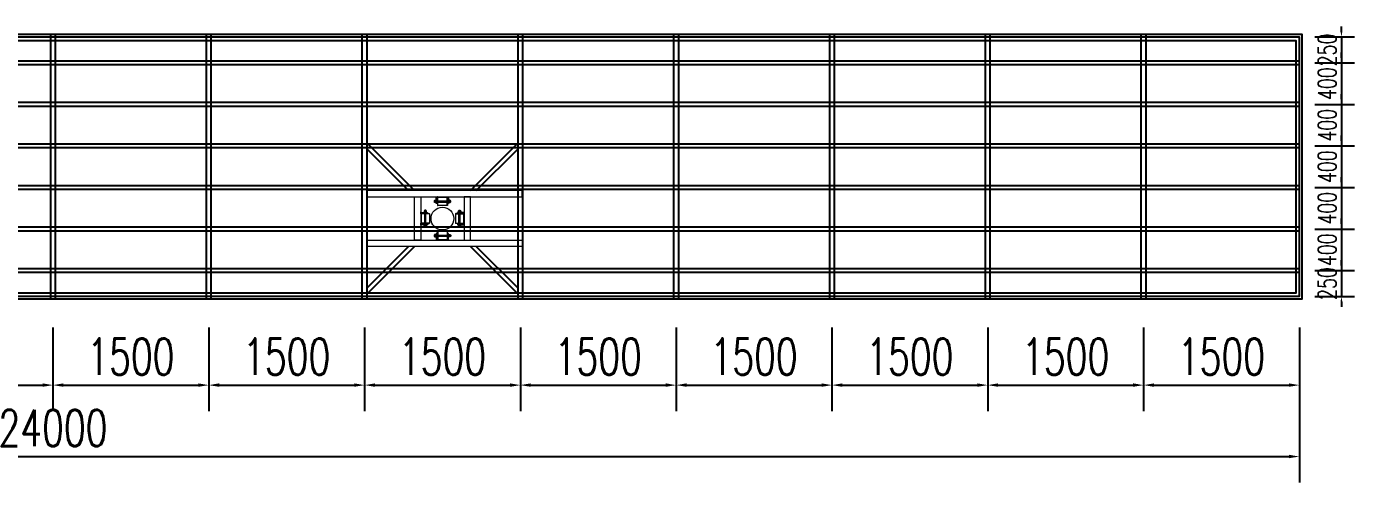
# Model space of a CAD drawing. Header units: millimetres. Extents: x -1612139 to -1282425, y 786067 to 1536390.
# Drawn here: x -1405880 to -1393095, y 898458 to 902850 of the extents above; entities that cross this region are included whole.
import ezdxf

# ---------------------------------------------------------------- set-up
doc = ezdxf.new("R2010")
doc.units = ezdxf.units.MM
doc.header["$LTSCALE"] = 1000
doc.linetypes.add('ACAD_ISO03W100', pattern=[30, 12, -18])
doc.linetypes.add('HIDDEN', pattern=[0.375, 0.25, -0.125])
doc.layers.get('0').update_dxf_attribs({"linetype": 'CONTINUOUS'})
doc.layers.get('DEFPOINTS').update_dxf_attribs({"linetype": 'CONTINUOUS'})
for name, color, linetype in [('PUB_DIM', 3, 'CONTINUOUS'), ('W-MOUNTING固定方式', 5, 'CONTINUOUS'), ('W-STEEL_FRAME钢架', 3, 'CONTINUOUS'), ('W-STEEL_KEEL钢龙骨', 5, 'CONTINUOUS')]:
    doc.layers.add(name, color=color, linetype=linetype)
doc.styles.add('STANDARD_T3', font='simplex.shx', dxfattribs={"width": 0.7, "bigfont": 'gbcbig.shx'})
doc.dimstyles.new('W&&100', dxfattribs={"dimtxt": 350, "dimasz": 100, "dimexe": 250, "dimexo": 300, "dimgap": 100, "dimtad": 1, "dimdec": 0, "dimzin": 0, "dimdsep": 46, "dimtxsty": 'STANDARD_T3', "dimcen": 0.09, "dimclrd": 1, "dimclre": 1, "dimclrt": 7, "dimazin": 2, "dimtfac": 1, "dimtdec": 0, "dimtix": 1, "dimtmove": 2, "dimatfit": 3, "dimfxl": 100, "dimtolj": 1, "dimtzin": 0, "dimarcsym": 0})
doc.dimstyles.new('W&&50', dxfattribs={"dimtxt": 175, "dimasz": 50, "dimexe": 125, "dimexo": 150, "dimgap": 50, "dimtad": 1, "dimdec": 0, "dimzin": 0, "dimdsep": 46, "dimtxsty": 'STANDARD_T3', "dimcen": 0.09, "dimclrd": 1, "dimclre": 1, "dimclrt": 7, "dimazin": 2, "dimtfac": 1, "dimtdec": 0, "dimtix": 1, "dimtmove": 2, "dimatfit": 3, "dimfxl": 100, "dimtolj": 1, "dimtzin": 0, "dimarcsym": 0})

# ---------------------------------------------------------------- blocks, each defined once
blk = doc.blocks.new('*U164')
at = {"layer": 'W-STEEL_FRAME钢架', "color": 6}
blk.add_lwpolyline([(-21.5, 1275), (21.5, 1275), (21.5, -1275), (-21.5, -1275)], close=True, dxfattribs=at)
blk = doc.blocks.new('*U165')
at = {"layer": 'W-STEEL_FRAME钢架', "color": 0, "linetype": 'ByBlock', "lineweight": -2, "transparency": 16777216}
for p in [(0, 0), (1500, 0), (3000, 0), (4500, 0), (6000, 0), (7500, 0), (9000, 0), (10500, 0), (12000, 0), (13500, 0), (15000, 0), (16500, 0), (18000, 0), (19500, 0), (21000, 0)]:
    blk.add_blockref('*U164', p, dxfattribs=at)
blk = doc.blocks.new('*D168')
at = {"layer": 'DEFPOINTS', "color": 0, "transparency": 16777216}
for p in [(-1417625, 900250), (-1393625, 900250), (-1393625, 898708)]:
    blk.add_point(p, dxfattribs=at)
at = {"layer": 'PUB_DIM', "color": 1, "lineweight": -2, "transparency": 16777216}
for p, q in [((-1417625, 899950), (-1417625, 898458)), ((-1393625, 899950), (-1393625, 898458)), ((-1417525, 898708), (-1393725, 898708))]:
    blk.add_line(p, q, dxfattribs=at)
at = {"layer": 'PUB_DIM', "color": 1, "transparency": 16777216}
for points in [[(-1417525, 898725), (-1417525, 898692), (-1417625, 898708)], [(-1393725, 898725), (-1393725, 898692), (-1393625, 898708)]]:
    blk.add_solid(points, dxfattribs=at)
at = {"layer": 'PUB_DIM', "color": 7, "transparency": 16777216, "insert": (-1405625, 898983), "char_height": 350, "attachment_point": 5, "style": 'STANDARD_T3'}
blk.add_mtext('\\A1;24000', dxfattribs=at)
blk = doc.blocks.new('*D177')
at = {"layer": 'DEFPOINTS', "color": 0, "transparency": 16777216}
for p in [(-1407125, 900250), (-1405625, 900250), (-1405625, 899396)]:
    blk.add_point(p, dxfattribs=at)
at = {"layer": 'PUB_DIM', "color": 1, "lineweight": -2, "transparency": 16777216}
for p, q in [((-1407125, 899950), (-1407125, 899146)), ((-1405625, 899950), (-1405625, 899146)), ((-1407025, 899396), (-1405725, 899396))]:
    blk.add_line(p, q, dxfattribs=at)
at = {"layer": 'PUB_DIM', "color": 1, "transparency": 16777216}
for points in [[(-1407025, 899413), (-1407025, 899380), (-1407125, 899396)], [(-1405725, 899413), (-1405725, 899380), (-1405625, 899396)]]:
    blk.add_solid(points, dxfattribs=at)
at = {"layer": 'PUB_DIM', "color": 7, "transparency": 16777216, "insert": (-1406375, 899671), "char_height": 350, "attachment_point": 5, "style": 'STANDARD_T3'}
blk.add_mtext('\\A1;1500', dxfattribs=at)
blk = doc.blocks.new('*D178')
at = {"layer": 'DEFPOINTS', "color": 0, "transparency": 16777216}
for p in [(-1405625, 900250), (-1404125, 900250), (-1404125, 899396)]:
    blk.add_point(p, dxfattribs=at)
at = {"layer": 'PUB_DIM', "color": 1, "lineweight": -2, "transparency": 16777216}
for p, q in [((-1405625, 899950), (-1405625, 899146)), ((-1404125, 899950), (-1404125, 899146)), ((-1405525, 899396), (-1404225, 899396))]:
    blk.add_line(p, q, dxfattribs=at)
at = {"layer": 'PUB_DIM', "color": 1, "transparency": 16777216}
for points in [[(-1405525, 899413), (-1405525, 899380), (-1405625, 899396)], [(-1404225, 899413), (-1404225, 899380), (-1404125, 899396)]]:
    blk.add_solid(points, dxfattribs=at)
at = {"layer": 'PUB_DIM', "color": 7, "transparency": 16777216, "insert": (-1404875, 899671), "char_height": 350, "attachment_point": 5, "style": 'STANDARD_T3'}
blk.add_mtext('\\A1;1500', dxfattribs=at)
blk = doc.blocks.new('*D179')
at = {"layer": 'DEFPOINTS', "color": 0, "transparency": 16777216}
for p in [(-1404125, 900250), (-1402625, 900250), (-1402625, 899396)]:
    blk.add_point(p, dxfattribs=at)
at = {"layer": 'PUB_DIM', "color": 1, "lineweight": -2, "transparency": 16777216}
for p, q in [((-1404125, 899950), (-1404125, 899146)), ((-1402625, 899950), (-1402625, 899146)), ((-1404025, 899396), (-1402725, 899396))]:
    blk.add_line(p, q, dxfattribs=at)
at = {"layer": 'PUB_DIM', "color": 1, "transparency": 16777216}
for points in [[(-1404025, 899413), (-1404025, 899380), (-1404125, 899396)], [(-1402725, 899413), (-1402725, 899380), (-1402625, 899396)]]:
    blk.add_solid(points, dxfattribs=at)
at = {"layer": 'PUB_DIM', "color": 7, "transparency": 16777216, "insert": (-1403375, 899671), "char_height": 350, "attachment_point": 5, "style": 'STANDARD_T3'}
blk.add_mtext('\\A1;1500', dxfattribs=at)
blk = doc.blocks.new('*D180')
at = {"layer": 'DEFPOINTS', "color": 0, "transparency": 16777216}
for p in [(-1402625, 900250), (-1401125, 900250), (-1401125, 899396)]:
    blk.add_point(p, dxfattribs=at)
at = {"layer": 'PUB_DIM', "color": 1, "lineweight": -2, "transparency": 16777216}
for p, q in [((-1402625, 899950), (-1402625, 899146)), ((-1401125, 899950), (-1401125, 899146)), ((-1402525, 899396), (-1401225, 899396))]:
    blk.add_line(p, q, dxfattribs=at)
at = {"layer": 'PUB_DIM', "color": 1, "transparency": 16777216}
for points in [[(-1402525, 899413), (-1402525, 899380), (-1402625, 899396)], [(-1401225, 899413), (-1401225, 899380), (-1401125, 899396)]]:
    blk.add_solid(points, dxfattribs=at)
at = {"layer": 'PUB_DIM', "color": 7, "transparency": 16777216, "insert": (-1401875, 899671), "char_height": 350, "attachment_point": 5, "style": 'STANDARD_T3'}
blk.add_mtext('\\A1;1500', dxfattribs=at)
blk = doc.blocks.new('*D181')
at = {"layer": 'DEFPOINTS', "color": 0, "transparency": 16777216}
for p in [(-1401125, 900250), (-1399625, 900250), (-1399625, 899396)]:
    blk.add_point(p, dxfattribs=at)
at = {"layer": 'PUB_DIM', "color": 1, "lineweight": -2, "transparency": 16777216}
for p, q in [((-1401125, 899950), (-1401125, 899146)), ((-1399625, 899950), (-1399625, 899146)), ((-1401025, 899396), (-1399725, 899396))]:
    blk.add_line(p, q, dxfattribs=at)
at = {"layer": 'PUB_DIM', "color": 1, "transparency": 16777216}
for points in [[(-1401025, 899413), (-1401025, 899380), (-1401125, 899396)], [(-1399725, 899413), (-1399725, 899380), (-1399625, 899396)]]:
    blk.add_solid(points, dxfattribs=at)
at = {"layer": 'PUB_DIM', "color": 7, "transparency": 16777216, "insert": (-1400375, 899671), "char_height": 350, "attachment_point": 5, "style": 'STANDARD_T3'}
blk.add_mtext('\\A1;1500', dxfattribs=at)
blk = doc.blocks.new('*D182')
at = {"layer": 'DEFPOINTS', "color": 0, "transparency": 16777216}
for p in [(-1399625, 900250), (-1398125, 900250), (-1398125, 899396)]:
    blk.add_point(p, dxfattribs=at)
at = {"layer": 'PUB_DIM', "color": 1, "lineweight": -2, "transparency": 16777216}
for p, q in [((-1399625, 899950), (-1399625, 899146)), ((-1398125, 899950), (-1398125, 899146)), ((-1399525, 899396), (-1398225, 899396))]:
    blk.add_line(p, q, dxfattribs=at)
at = {"layer": 'PUB_DIM', "color": 1, "transparency": 16777216}
for points in [[(-1399525, 899413), (-1399525, 899380), (-1399625, 899396)], [(-1398225, 899413), (-1398225, 899380), (-1398125, 899396)]]:
    blk.add_solid(points, dxfattribs=at)
at = {"layer": 'PUB_DIM', "color": 7, "transparency": 16777216, "insert": (-1398875, 899671), "char_height": 350, "attachment_point": 5, "style": 'STANDARD_T3'}
blk.add_mtext('\\A1;1500', dxfattribs=at)
blk = doc.blocks.new('*D183')
at = {"layer": 'DEFPOINTS', "color": 0, "transparency": 16777216}
for p in [(-1398125, 900250), (-1396625, 900250), (-1396625, 899396)]:
    blk.add_point(p, dxfattribs=at)
at = {"layer": 'PUB_DIM', "color": 1, "lineweight": -2, "transparency": 16777216}
for p, q in [((-1398125, 899950), (-1398125, 899146)), ((-1396625, 899950), (-1396625, 899146)), ((-1398025, 899396), (-1396725, 899396))]:
    blk.add_line(p, q, dxfattribs=at)
at = {"layer": 'PUB_DIM', "color": 1, "transparency": 16777216}
for points in [[(-1398025, 899413), (-1398025, 899380), (-1398125, 899396)], [(-1396725, 899413), (-1396725, 899380), (-1396625, 899396)]]:
    blk.add_solid(points, dxfattribs=at)
at = {"layer": 'PUB_DIM', "color": 7, "transparency": 16777216, "insert": (-1397375, 899671), "char_height": 350, "attachment_point": 5, "style": 'STANDARD_T3'}
blk.add_mtext('\\A1;1500', dxfattribs=at)
blk = doc.blocks.new('*D184')
at = {"layer": 'DEFPOINTS', "color": 0, "transparency": 16777216}
for p in [(-1396625, 900250), (-1395125, 900250), (-1395125, 899396)]:
    blk.add_point(p, dxfattribs=at)
at = {"layer": 'PUB_DIM', "color": 1, "lineweight": -2, "transparency": 16777216}
for p, q in [((-1396625, 899950), (-1396625, 899146)), ((-1395125, 899950), (-1395125, 899146)), ((-1396525, 899396), (-1395225, 899396))]:
    blk.add_line(p, q, dxfattribs=at)
at = {"layer": 'PUB_DIM', "color": 1, "transparency": 16777216}
for points in [[(-1396525, 899413), (-1396525, 899380), (-1396625, 899396)], [(-1395225, 899413), (-1395225, 899380), (-1395125, 899396)]]:
    blk.add_solid(points, dxfattribs=at)
at = {"layer": 'PUB_DIM', "color": 7, "transparency": 16777216, "insert": (-1395875, 899671), "char_height": 350, "attachment_point": 5, "style": 'STANDARD_T3'}
blk.add_mtext('\\A1;1500', dxfattribs=at)
blk = doc.blocks.new('*D185')
at = {"layer": 'DEFPOINTS', "color": 0, "transparency": 16777216}
for p in [(-1395125, 900250), (-1393625, 900250), (-1393625, 899396)]:
    blk.add_point(p, dxfattribs=at)
at = {"layer": 'PUB_DIM', "color": 1, "lineweight": -2, "transparency": 16777216}
for p, q in [((-1395125, 899950), (-1395125, 899146)), ((-1393625, 899950), (-1393625, 899146)), ((-1395025, 899396), (-1393725, 899396))]:
    blk.add_line(p, q, dxfattribs=at)
at = {"layer": 'PUB_DIM', "color": 1, "transparency": 16777216}
for points in [[(-1395025, 899413), (-1395025, 899380), (-1395125, 899396)], [(-1393725, 899413), (-1393725, 899380), (-1393625, 899396)]]:
    blk.add_solid(points, dxfattribs=at)
at = {"layer": 'PUB_DIM', "color": 7, "transparency": 16777216, "insert": (-1394375, 899671), "char_height": 350, "attachment_point": 5, "style": 'STANDARD_T3'}
blk.add_mtext('\\A1;1500', dxfattribs=at)
blk = doc.blocks.new('*D186')
at = {"layer": 'DEFPOINTS', "color": 0, "transparency": 16777216}
for p in [(-1393625, 902750), (-1393625, 902500), (-1393220, 902500)]:
    blk.add_point(p, dxfattribs=at)
at = {"layer": 'PUB_DIM', "color": 1, "lineweight": -2, "transparency": 16777216}
for p, q in [((-1393475, 902750), (-1393095, 902750)), ((-1393220, 902800), (-1393220, 902850)), ((-1393220, 902750), (-1393220, 902500)), ((-1393475, 902500), (-1393095, 902500)), ((-1393220, 902450), (-1393220, 902400))]:
    blk.add_line(p, q, dxfattribs=at)
at = {"layer": 'PUB_DIM', "color": 1, "transparency": 16777216}
for points in [[(-1393228, 902800), (-1393211, 902800), (-1393220, 902750)], [(-1393228, 902450), (-1393211, 902450), (-1393220, 902500)]]:
    blk.add_solid(points, dxfattribs=at)
at = {"layer": 'PUB_DIM', "color": 7, "transparency": 16777216, "insert": (-1393357, 902625), "char_height": 175, "attachment_point": 5, "rotation": 90, "style": 'STANDARD_T3'}
blk.add_mtext('\\A1;250', dxfattribs=at)
blk = doc.blocks.new('*D187')
at = {"layer": 'DEFPOINTS', "color": 0, "transparency": 16777216}
for p in [(-1393625, 902500), (-1393625, 902100), (-1393220, 902100)]:
    blk.add_point(p, dxfattribs=at)
at = {"layer": 'PUB_DIM', "color": 1, "lineweight": -2, "transparency": 16777216}
for p, q in [((-1393475, 902500), (-1393095, 902500)), ((-1393220, 902550), (-1393220, 902600)), ((-1393220, 902500), (-1393220, 902100)), ((-1393475, 902100), (-1393095, 902100)), ((-1393220, 902050), (-1393220, 902000))]:
    blk.add_line(p, q, dxfattribs=at)
at = {"layer": 'PUB_DIM', "color": 1, "transparency": 16777216}
for points in [[(-1393228, 902550), (-1393211, 902550), (-1393220, 902500)], [(-1393228, 902050), (-1393211, 902050), (-1393220, 902100)]]:
    blk.add_solid(points, dxfattribs=at)
at = {"layer": 'PUB_DIM', "color": 7, "transparency": 16777216, "insert": (-1393357, 902300), "char_height": 175, "attachment_point": 5, "rotation": 90, "style": 'STANDARD_T3'}
blk.add_mtext('\\A1;400', dxfattribs=at)
blk = doc.blocks.new('*D188')
at = {"layer": 'DEFPOINTS', "color": 0, "transparency": 16777216}
for p in [(-1393625, 902100), (-1393625, 901700), (-1393220, 901700)]:
    blk.add_point(p, dxfattribs=at)
at = {"layer": 'PUB_DIM', "color": 1, "lineweight": -2, "transparency": 16777216}
for p, q in [((-1393220, 902150), (-1393220, 902200)), ((-1393475, 902100), (-1393095, 902100)), ((-1393220, 902100), (-1393220, 901700)), ((-1393475, 901700), (-1393095, 901700)), ((-1393220, 901650), (-1393220, 901600))]:
    blk.add_line(p, q, dxfattribs=at)
at = {"layer": 'PUB_DIM', "color": 1, "transparency": 16777216}
for points in [[(-1393228, 902150), (-1393211, 902150), (-1393220, 902100)], [(-1393228, 901650), (-1393211, 901650), (-1393220, 901700)]]:
    blk.add_solid(points, dxfattribs=at)
at = {"layer": 'PUB_DIM', "color": 7, "transparency": 16777216, "insert": (-1393357, 901900), "char_height": 175, "attachment_point": 5, "rotation": 90, "style": 'STANDARD_T3'}
blk.add_mtext('\\A1;400', dxfattribs=at)
blk = doc.blocks.new('*D189')
at = {"layer": 'DEFPOINTS', "color": 0, "transparency": 16777216}
for p in [(-1393625, 901700), (-1393625, 901300), (-1393220, 901300)]:
    blk.add_point(p, dxfattribs=at)
at = {"layer": 'PUB_DIM', "color": 1, "lineweight": -2, "transparency": 16777216}
for p, q in [((-1393220, 901750), (-1393220, 901800)), ((-1393475, 901700), (-1393095, 901700)), ((-1393220, 901700), (-1393220, 901300)), ((-1393475, 901300), (-1393095, 901300)), ((-1393220, 901250), (-1393220, 901200))]:
    blk.add_line(p, q, dxfattribs=at)
at = {"layer": 'PUB_DIM', "color": 1, "transparency": 16777216}
for points in [[(-1393228, 901750), (-1393211, 901750), (-1393220, 901700)], [(-1393228, 901250), (-1393211, 901250), (-1393220, 901300)]]:
    blk.add_solid(points, dxfattribs=at)
at = {"layer": 'PUB_DIM', "color": 7, "transparency": 16777216, "insert": (-1393357, 901500), "char_height": 175, "attachment_point": 5, "rotation": 90, "style": 'STANDARD_T3'}
blk.add_mtext('\\A1;400', dxfattribs=at)
blk = doc.blocks.new('*D190')
at = {"layer": 'DEFPOINTS', "color": 0, "transparency": 16777216}
for p in [(-1393625, 901300), (-1393625, 900900), (-1393220, 900900)]:
    blk.add_point(p, dxfattribs=at)
at = {"layer": 'PUB_DIM', "color": 1, "lineweight": -2, "transparency": 16777216}
for p, q in [((-1393220, 901350), (-1393220, 901400)), ((-1393475, 901300), (-1393095, 901300)), ((-1393220, 901300), (-1393220, 900900)), ((-1393475, 900900), (-1393095, 900900)), ((-1393220, 900850), (-1393220, 900800))]:
    blk.add_line(p, q, dxfattribs=at)
at = {"layer": 'PUB_DIM', "color": 1, "transparency": 16777216}
for points in [[(-1393228, 901350), (-1393211, 901350), (-1393220, 901300)], [(-1393228, 900850), (-1393211, 900850), (-1393220, 900900)]]:
    blk.add_solid(points, dxfattribs=at)
at = {"layer": 'PUB_DIM', "color": 7, "transparency": 16777216, "insert": (-1393357, 901100), "char_height": 175, "attachment_point": 5, "rotation": 90, "style": 'STANDARD_T3'}
blk.add_mtext('\\A1;400', dxfattribs=at)
blk = doc.blocks.new('*D191')
at = {"layer": 'DEFPOINTS', "color": 0, "transparency": 16777216}
for p in [(-1393625, 900500), (-1393625, 900250), (-1393220, 900250)]:
    blk.add_point(p, dxfattribs=at)
at = {"layer": 'PUB_DIM', "color": 1, "lineweight": -2, "transparency": 16777216}
for p, q in [((-1393220, 900550), (-1393220, 900600)), ((-1393475, 900500), (-1393095, 900500)), ((-1393220, 900500), (-1393220, 900250)), ((-1393475, 900250), (-1393095, 900250)), ((-1393220, 900200), (-1393220, 900150))]:
    blk.add_line(p, q, dxfattribs=at)
at = {"layer": 'PUB_DIM', "color": 1, "transparency": 16777216}
for points in [[(-1393228, 900550), (-1393211, 900550), (-1393220, 900500)], [(-1393228, 900200), (-1393211, 900200), (-1393220, 900250)]]:
    blk.add_solid(points, dxfattribs=at)
at = {"layer": 'PUB_DIM', "color": 7, "transparency": 16777216, "insert": (-1393357, 900375), "char_height": 175, "attachment_point": 5, "rotation": 90, "style": 'STANDARD_T3'}
blk.add_mtext('\\A1;250', dxfattribs=at)
blk = doc.blocks.new('*D192')
at = {"layer": 'DEFPOINTS', "color": 0, "transparency": 16777216}
for p in [(-1393625, 900900), (-1393625, 900500), (-1393220, 900500)]:
    blk.add_point(p, dxfattribs=at)
at = {"layer": 'PUB_DIM', "color": 1, "lineweight": -2, "transparency": 16777216}
for p, q in [((-1393220, 900950), (-1393220, 901000)), ((-1393475, 900900), (-1393095, 900900)), ((-1393220, 900900), (-1393220, 900500)), ((-1393475, 900500), (-1393095, 900500)), ((-1393220, 900450), (-1393220, 900400))]:
    blk.add_line(p, q, dxfattribs=at)
at = {"layer": 'PUB_DIM', "color": 1, "transparency": 16777216}
for points in [[(-1393228, 900950), (-1393211, 900950), (-1393220, 900900)], [(-1393228, 900450), (-1393211, 900450), (-1393220, 900500)]]:
    blk.add_solid(points, dxfattribs=at)
at = {"layer": 'PUB_DIM', "color": 7, "transparency": 16777216, "insert": (-1393357, 900700), "char_height": 175, "attachment_point": 5, "rotation": 90, "style": 'STANDARD_T3'}
blk.add_mtext('\\A1;400', dxfattribs=at)

msp = doc.modelspace()

# ---------------------------------------------------------------- linework, layer by layer
at = {"linetype": 'Continuous'}
msp.add_lwpolyline([(-1417625.5, 902750.5), (-1393625.5, 902750.5), (-1393625.5, 900250.5), (-1417625.5, 900250.5)], close=True, dxfattribs=at)
at = {"layer": 'PUB_DIM'}
for p, q in [((-1402144.8, 901269.8), (-1402604, 901729)), ((-1401606.2, 901269.8), (-1401147, 901729)), ((-1402201.3, 901269.8), (-1402604, 901672.4)), ((-1401549.6, 901269.8), (-1401147, 901672.4)), ((-1402144.8, 900731.2), (-1402604, 900272)), ((-1402201.3, 900731.2), (-1402604, 900328.6)), ((-1401606.2, 900731.2), (-1401147, 900272)), ((-1401549.6, 900731.2), (-1401147, 900328.6))]:
    msp.add_line(p, q, dxfattribs=at)
at = {"layer": 'W-MOUNTING固定方式', "lineweight": 0}
for p, q in [((-1401951, 901172.5), (-1401951, 901158.5)), ((-1401942, 901171), (-1401949, 901171)), ((-1401949, 901160), (-1401942, 901160)), ((-1401938, 901168.9), (-1401942, 901165.5)), ((-1401938, 901166.6), (-1401942, 901163.2)), ((-1401940, 901209.8), (-1401920, 901209.8)), ((-1401831, 901205), (-1401920, 901205)), ((-1401831, 901209.8), (-1401811, 901209.8)), ((-1401813, 901168.9), (-1401809, 901165.5)), ((-1401813, 901166.6), (-1401809, 901163.2)), ((-1401809, 901171), (-1401802, 901171)), ((-1401802, 901160), (-1401809, 901160)), ((-1402084.8, 901045), (-1402084.8, 901065)), ((-1402080, 901045), (-1402080, 900956)), ((-1402046, 901067), (-1402046, 901074)), ((-1402043.8, 901063), (-1402040.5, 901067)), ((-1402041.5, 901063), (-1402038.2, 901067)), ((-1402035, 901074), (-1402035, 901067)), ((-1401716, 901074), (-1401716, 901067)), ((-1401709.4, 901063), (-1401712.8, 901067)), ((-1401707.1, 901063), (-1401710.5, 901067)), ((-1401705, 901067), (-1401705, 901074)), ((-1401671, 901045), (-1401671, 900956)), ((-1401666.2, 901045), (-1401666.2, 901065)), ((-1402084.8, 900936), (-1402084.8, 900956)), ((-1402047.5, 900925), (-1402033.5, 900925)), ((-1402046, 900934), (-1402046, 900927)), ((-1402043.8, 900938), (-1402040.5, 900934)), ((-1402041.5, 900938), (-1402038.2, 900934)), ((-1402035, 900927), (-1402035, 900934)), ((-1401951, 900828.5), (-1401951, 900842.5)), ((-1401949, 900841), (-1401942, 900841)), ((-1401942, 900830), (-1401949, 900830)), ((-1401938, 900834.4), (-1401942, 900837.8)), ((-1401938, 900832.1), (-1401942, 900835.5)), ((-1401813, 900834.4), (-1401809, 900837.8)), ((-1401813, 900832.1), (-1401809, 900835.5)), ((-1401802, 900841), (-1401809, 900841)), ((-1401809, 900830), (-1401802, 900830)), ((-1401703.5, 900925), (-1401717.5, 900925)), ((-1401716, 900927), (-1401716, 900934)), ((-1401709.4, 900938), (-1401712.8, 900934)), ((-1401707.1, 900938), (-1401710.5, 900934)), ((-1401705, 900934), (-1401705, 900927)), ((-1401666.2, 900936), (-1401666.2, 900956)), ((-1401940, 900791.2), (-1401920, 900791.2)), ((-1401831, 900796), (-1401920, 900796)), ((-1401831, 900791.2), (-1401811, 900791.2))]:
    msp.add_line(p, q, dxfattribs=at)
at = {"layer": 'W-MOUNTING固定方式', "color": 1, "lineweight": 0}
for p, q in [((-1401935, 901172), (-1401925, 901172)), ((-1401935, 901158), (-1401925, 901158)), ((-1401826, 901172), (-1401816, 901172)), ((-1401816, 901158), (-1401826, 901158)), ((-1402047, 901050), (-1402047, 901060)), ((-1402033, 901060), (-1402033, 901050)), ((-1401718, 901060), (-1401718, 901050)), ((-1401704, 901050), (-1401704, 901060)), ((-1402047, 900941), (-1402047, 900951)), ((-1402033, 900941), (-1402033, 900951)), ((-1401935, 900843), (-1401925, 900843)), ((-1401816, 900843), (-1401826, 900843)), ((-1401718, 900941), (-1401718, 900951)), ((-1401704, 900941), (-1401704, 900951)), ((-1401935, 900829), (-1401925, 900829)), ((-1401826, 900829), (-1401816, 900829))]:
    msp.add_line(p, q, dxfattribs=at)
at = {"layer": 'W-MOUNTING固定方式', "color": 6, "linetype": 'ACAD_ISO03W100', "lineweight": 0}
for p, q in [((-1401935, 901171), (-1401816, 901171)), ((-1401935, 901159), (-1401816, 901159)), ((-1402046, 900941), (-1402046, 901060)), ((-1402034, 900941), (-1402034, 901060)), ((-1401717, 900941), (-1401717, 901060)), ((-1401705, 900941), (-1401705, 901060)), ((-1401935, 900842), (-1401816, 900842)), ((-1401935, 900830), (-1401816, 900830))]:
    msp.add_line(p, q, dxfattribs=at)
at = {"layer": 'W-MOUNTING固定方式', "color": 2, "lineweight": 0}
for p, q in [((-1401925, 901165), (-1401935, 901165)), ((-1401816, 901165), (-1401826, 901165)), ((-1402040, 901060), (-1402040, 901050)), ((-1401711, 901060), (-1401711, 901050)), ((-1402040, 900951), (-1402040, 900941)), ((-1401925, 900836), (-1401935, 900836)), ((-1401816, 900836), (-1401826, 900836)), ((-1401711, 900951), (-1401711, 900941))]:
    msp.add_line(p, q, dxfattribs=at)
at = {"layer": 'W-MOUNTING固定方式', "color": 4, "lineweight": 0}
for p, q in [((-1401797, 901171.5), (-1401800, 901171.5)), ((-1401800, 901165.5), (-1401796, 901165.5)), ((-1401800, 901159.5), (-1401797, 901159.5)), ((-1402046.5, 901079), (-1402046.5, 901076)), ((-1402040.5, 901076), (-1402040.5, 901080)), ((-1402034.5, 901076), (-1402034.5, 901079)), ((-1401716.5, 901076), (-1401716.5, 901079)), ((-1401710.5, 901076), (-1401710.5, 901080)), ((-1401704.5, 901079), (-1401704.5, 901076)), ((-1401800, 900841.5), (-1401797, 900841.5)), ((-1401800, 900835.5), (-1401796, 900835.5)), ((-1401797, 900829.5), (-1401800, 900829.5))]:
    msp.add_line(p, q, dxfattribs=at)
at = {"layer": 'W-MOUNTING固定方式', "color": 6, "lineweight": 0}
for points in [[(-1401106.2, 901269.8), (-1402604, 901269.8), (-1402604, 901209.8), (-1401106.2, 901209.8)], [(-1402144.8, 900791.2), (-1402144.8, 901209.8), (-1402084.8, 901209.8), (-1402084.8, 900791.2)], [(-1401606.2, 900791.2), (-1401606.2, 901209.8), (-1401666.2, 901209.8), (-1401666.2, 900791.2)], [(-1401106.2, 900731.2), (-1402604, 900731.2), (-1402604, 900791.2), (-1401106.2, 900791.2)]]:
    msp.add_lwpolyline(points, close=True, dxfattribs=at)
at = {"layer": 'W-MOUNTING固定方式', "lineweight": 0}
for points in [[(-1401949, 901177), (-1401942, 901177), (-1401942, 901176), (-1401938, 901176), (-1401938, 901155), (-1401942, 901155), (-1401942, 901176), (-1401942, 901154), (-1401949, 901154, -0.6666667), (-1401949, 901160, -0.3636364), (-1401949, 901171, -0.6666667)], [(-1401802, 901177), (-1401809, 901177), (-1401809, 901176), (-1401813, 901176), (-1401813, 901155), (-1401809, 901155), (-1401809, 901176), (-1401809, 901154), (-1401802, 901154, 0.6666667), (-1401802, 901160, 0.3636364), (-1401802, 901171, 0.6666667)], [(-1402052, 901074), (-1402052, 901067), (-1402051, 901067), (-1402051, 901063), (-1402030, 901063), (-1402030, 901067), (-1402051, 901067), (-1402029, 901067), (-1402029, 901074, 0.6666667), (-1402035, 901074, 0.3636364), (-1402046, 901074, 0.6666667)], [(-1401699, 901074), (-1401699, 901067), (-1401700, 901067), (-1401700, 901063), (-1401721, 901063), (-1401721, 901067), (-1401700, 901067), (-1401722, 901067), (-1401722, 901074, -0.6666667), (-1401716, 901074, -0.3636364), (-1401705, 901074, -0.6666667)], [(-1402052, 900927), (-1402052, 900934), (-1402051, 900934), (-1402051, 900938), (-1402030, 900938), (-1402030, 900934), (-1402051, 900934), (-1402029, 900934), (-1402029, 900927, -0.6666667), (-1402035, 900927, -0.3636364), (-1402046, 900927, -0.6666667)], [(-1401949, 900824), (-1401942, 900824), (-1401942, 900825), (-1401938, 900825), (-1401938, 900846), (-1401942, 900846), (-1401942, 900825), (-1401942, 900847), (-1401949, 900847, 0.6666667), (-1401949, 900841, 0.3636364), (-1401949, 900830, 0.6666667)], [(-1401802, 900824), (-1401809, 900824), (-1401809, 900825), (-1401813, 900825), (-1401813, 900846), (-1401809, 900846), (-1401809, 900825), (-1401809, 900847), (-1401802, 900847, -0.6666667), (-1401802, 900841, -0.3636364), (-1401802, 900830, -0.6666667)], [(-1401699, 900927), (-1401699, 900934), (-1401700, 900934), (-1401700, 900938), (-1401721, 900938), (-1401721, 900934), (-1401700, 900934), (-1401722, 900934), (-1401722, 900927, 0.6666667), (-1401716, 900927, 0.3636364), (-1401705, 900927, 0.6666667)]]:
    msp.add_lwpolyline(points, format="xyb", close=True, dxfattribs=at)
for points in [[(-1401951, 901174), (-1401951, 901171), (-1401951, 901160), (-1401951, 901157)], [(-1401923, 901128), (-1401920, 901125), (-1401920, 901205), (-1401923, 901202)], [(-1401800, 901174), (-1401800, 901171), (-1401800, 901160), (-1401800, 901157)], [(-1401796, 901170.5), (-1401798, 901172.5), (-1401798, 901158.5), (-1401796, 901160.5)], [(-1402049, 901076), (-1402046, 901076), (-1402035, 901076), (-1402032, 901076)], [(-1402045.5, 901080), (-1402047.5, 901078), (-1402033.5, 901078), (-1402035.5, 901080)], [(-1401702, 901076), (-1401705, 901076), (-1401716, 901076), (-1401719, 901076)], [(-1401705.5, 901080), (-1401703.5, 901078), (-1401717.5, 901078), (-1401715.5, 901080)], [(-1402003, 900953), (-1402000, 900956), (-1402080, 900956), (-1402077, 900953)], [(-1402049, 900925), (-1402046, 900925), (-1402035, 900925), (-1402032, 900925)], [(-1401951, 900827), (-1401951, 900830), (-1401951, 900841), (-1401951, 900844)], [(-1401923, 900873), (-1401920, 900876), (-1401920, 900796), (-1401923, 900799)], [(-1401800, 900827), (-1401800, 900830), (-1401800, 900841), (-1401800, 900844)], [(-1401796, 900830.5), (-1401798, 900828.5), (-1401798, 900842.5), (-1401796, 900840.5)], [(-1401748, 900953), (-1401751, 900956), (-1401671, 900956), (-1401674, 900953)], [(-1401702, 900925), (-1401705, 900925), (-1401716, 900925), (-1401719, 900925)]]:
    msp.add_lwpolyline(points, close=True, dxfattribs=at)
for points in [[(-1401920, 901209.8, 0.4142136), (-1401925, 901204.8), (-1401925, 901144.8), (-1401935, 901144.8), (-1401935, 901204.8, 0.4142136), (-1401940, 901209.8)], [(-1401816, 901144.8), (-1401826, 901144.8), (-1401826, 901204.8, 0.4142136), (-1401831, 901209.8)], [(-1401811, 901209.8, 0.3478916), (-1401816, 901204.8), (-1401816, 901144.8)], [(-1402084.8, 901065, 0.3478916), (-1402079.8, 901060), (-1402019.8, 901060)], [(-1402019.8, 901060), (-1402019.8, 901050), (-1402079.8, 901050, 0.4142136), (-1402084.8, 901045)], [(-1401666.2, 901065, -0.3478916), (-1401671.2, 901060), (-1401731.2, 901060)], [(-1401731.2, 901060), (-1401731.2, 901050), (-1401671.2, 901050, -0.4142136), (-1401666.2, 901045)], [(-1402084.8, 900956, 0.4142136), (-1402079.8, 900951), (-1402019.8, 900951), (-1402019.8, 900941), (-1402079.8, 900941, 0.4142136), (-1402084.8, 900936)], [(-1401920, 900791.2, -0.4142136), (-1401925, 900796.2), (-1401925, 900856.2), (-1401935, 900856.2), (-1401935, 900796.2, -0.4142136), (-1401940, 900791.2)], [(-1401816, 900856.2), (-1401826, 900856.2), (-1401826, 900796.2, -0.4142136), (-1401831, 900791.2)], [(-1401811, 900791.2, -0.3478916), (-1401816, 900796.2), (-1401816, 900856.2)], [(-1401666.2, 900956, -0.4142136), (-1401671.2, 900951), (-1401731.2, 900951), (-1401731.2, 900941), (-1401671.2, 900941, -0.4142136), (-1401666.2, 900936)]]:
    msp.add_lwpolyline(points, format="xyb", dxfattribs=at)
for points in [[(-1401938, 901152), (-1401938, 901180), (-1401935, 901180), (-1401935, 901152), (-1401938, 901152), (-1401938, 901153)], [(-1401831, 901125), (-1401831, 901205), (-1401828, 901202), (-1401828, 901128), (-1401831, 901125), (-1401920, 901125)], [(-1401813, 901152), (-1401813, 901180), (-1401816, 901180), (-1401816, 901152), (-1401813, 901152), (-1401813, 901153)], [(-1401798, 901172.5), (-1401800, 901172.5), (-1401800, 901158.5), (-1401798, 901158.5)], [(-1402000, 901045), (-1402080, 901045), (-1402077, 901048), (-1402003, 901048), (-1402000, 901045), (-1402000, 900956)], [(-1402027, 901063), (-1402055, 901063), (-1402055, 901060), (-1402027, 901060), (-1402027, 901063), (-1402028, 901063)], [(-1402047.5, 901078), (-1402047.5, 901076), (-1402033.5, 901076), (-1402033.5, 901078)], [(-1401751, 901045), (-1401671, 901045), (-1401674, 901048), (-1401748, 901048), (-1401751, 901045), (-1401751, 900956)], [(-1401724, 901063), (-1401696, 901063), (-1401696, 901060), (-1401724, 901060), (-1401724, 901063), (-1401723, 901063)], [(-1401703.5, 901078), (-1401703.5, 901076), (-1401717.5, 901076), (-1401717.5, 901078)], [(-1402027, 900938), (-1402055, 900938), (-1402055, 900941), (-1402027, 900941), (-1402027, 900938), (-1402028, 900938)], [(-1401938, 900849), (-1401938, 900821), (-1401935, 900821), (-1401935, 900849), (-1401938, 900849), (-1401938, 900848)], [(-1401831, 900876), (-1401831, 900796), (-1401828, 900799), (-1401828, 900873), (-1401831, 900876), (-1401920, 900876)], [(-1401813, 900849), (-1401813, 900821), (-1401816, 900821), (-1401816, 900849), (-1401813, 900849), (-1401813, 900848)], [(-1401798, 900828.5), (-1401800, 900828.5), (-1401800, 900842.5), (-1401798, 900842.5)], [(-1401724, 900938), (-1401696, 900938), (-1401696, 900941), (-1401724, 900941), (-1401724, 900938), (-1401723, 900938)]]:
    msp.add_lwpolyline(points, dxfattribs=at)
msp.add_circle((-1401875.5, 901000.5), 109.5, dxfattribs=at)
at = {"layer": 'W-STEEL_FRAME钢架'}
for points in [[(-1417650.5, 902775.5), (-1393600.5, 902775.5), (-1393600.5, 900225.5), (-1417650.5, 900225.5)], [(-1417592.5, 902717.5), (-1393658.5, 902717.5), (-1393658.5, 900283.5), (-1417592.5, 900283.5)]]:
    msp.add_lwpolyline(points, close=True, dxfattribs=at)
at = {"layer": 'W-STEEL_FRAME钢架', "color": 1, "linetype": 'HIDDEN'}
msp.add_lwpolyline([(-1417625.5, 902750.5), (-1393625.5, 902750.5), (-1393625.5, 900250.5), (-1417625.5, 900250.5)], close=True, dxfattribs=at)
at = {"layer": 'W-STEEL_KEEL钢龙骨'}
for points in [[(-1417625.5, 902520.5), (-1393625.5, 902520.5), (-1393625.5, 902480.5), (-1417625.5, 902480.5)], [(-1417625.5, 902120.5), (-1393625.5, 902120.5), (-1393625.5, 902080.5), (-1417625.5, 902080.5)], [(-1417625.5, 901720.5), (-1393625.5, 901720.5), (-1393625.5, 901680.5), (-1417625.5, 901680.5)], [(-1417625.5, 901320.5), (-1393625.5, 901320.5), (-1393625.5, 901280.5), (-1417625.5, 901280.5)], [(-1417625.5, 900520.5), (-1393625.5, 900520.5), (-1393625.5, 900480.5), (-1417625.5, 900480.5)]]:
    msp.add_lwpolyline(points, close=True, dxfattribs=at)
msp.add_lwpolyline([(-1409666.2, 900920.5), (-1393625.5, 900920.5), (-1393625.5, 900880.5), (-1409666.2, 900880.5)], dxfattribs=at)

# ---------------------------------------------------------------- block references
at = {"layer": 'W-STEEL_FRAME钢架', "color": 6}
msp.add_blockref('*U165', (-1416125.5, 901500.5), dxfattribs=at)

# ---------------------------------------------------------------- dimensions: what is measured, and where the dimension line sits
at = {"layer": 'PUB_DIM'}
for base, p1, p2, picture, middle in [((-1393219.5, 902500.5), (-1393625.5, 902750.5), (-1393625.5, 902500.5), '*D186', (-1393357, 902625.5)), ((-1393219.5, 902100.5), (-1393625.5, 902500.5), (-1393625.5, 902100.5), '*D187', (-1393357, 902300.5)), ((-1393219.5, 901700.5), (-1393625.5, 902100.5), (-1393625.5, 901700.5), '*D188', (-1393357, 901900.5)), ((-1393219.5, 901300.5), (-1393625.5, 901700.5), (-1393625.5, 901300.5), '*D189', (-1393357, 901500.5)), ((-1393219.5, 900900.5), (-1393625.5, 901300.5), (-1393625.5, 900900.5), '*D190', (-1393357, 901100.5)), ((-1393219.5, 900500.5), (-1393625.5, 900900.5), (-1393625.5, 900500.5), '*D192', (-1393357, 900700.5)), ((-1393219.5, 900250.5), (-1393625.5, 900500.5), (-1393625.5, 900250.5), '*D191', (-1393357, 900375.5))]:
    dim = msp.add_linear_dim(base=base, p1=p1, p2=p2, angle=90, dimstyle='W&&50', dxfattribs=at)
    dim.commit()
    dim.dimension.update_dxf_attribs({"geometry": picture, "text_midpoint": middle})
at = {"layer": 'PUB_DIM', "color": 1}
dim = msp.add_linear_dim(base=(-1393625.5, 898708.4), p1=(-1417625.5, 900250.5), p2=(-1393625.5, 900250.5), dimstyle='W&&100', dxfattribs=at)
dim.commit()
dim.dimension.update_dxf_attribs({"geometry": '*D168', "text_midpoint": (-1405625.5, 898983.4)})
at = {"layer": 'PUB_DIM'}
for base, p1, p2, picture, middle in [((-1405625.5, 899396.5), (-1407125.5, 900250.5), (-1405625.5, 900250.5), '*D177', (-1406375.5, 899671.5)), ((-1404125.5, 899396.5), (-1405625.5, 900250.5), (-1404125.5, 900250.5), '*D178', (-1404875.5, 899671.5)), ((-1402625.5, 899396.5), (-1404125.5, 900250.5), (-1402625.5, 900250.5), '*D179', (-1403375.5, 899671.5)), ((-1401125.5, 899396.5), (-1402625.5, 900250.5), (-1401125.5, 900250.5), '*D180', (-1401875.5, 899671.5)), ((-1399625.5, 899396.5), (-1401125.5, 900250.5), (-1399625.5, 900250.5), '*D181', (-1400375.5, 899671.5)), ((-1398125.5, 899396.5), (-1399625.5, 900250.5), (-1398125.5, 900250.5), '*D182', (-1398875.5, 899671.5)), ((-1396625.5, 899396.5), (-1398125.5, 900250.5), (-1396625.5, 900250.5), '*D183', (-1397375.5, 899671.5)), ((-1395125.5, 899396.5), (-1396625.5, 900250.5), (-1395125.5, 900250.5), '*D184', (-1395875.5, 899671.5)), ((-1393625.5, 899396.5), (-1395125.5, 900250.5), (-1393625.5, 900250.5), '*D185', (-1394375.5, 899671.5))]:
    dim = msp.add_linear_dim(base=base, p1=p1, p2=p2, dimstyle='W&&100', dxfattribs=at)
    dim.commit()
    dim.dimension.update_dxf_attribs({"geometry": picture, "text_midpoint": middle})

doc.saveas('drawing.dxf')
